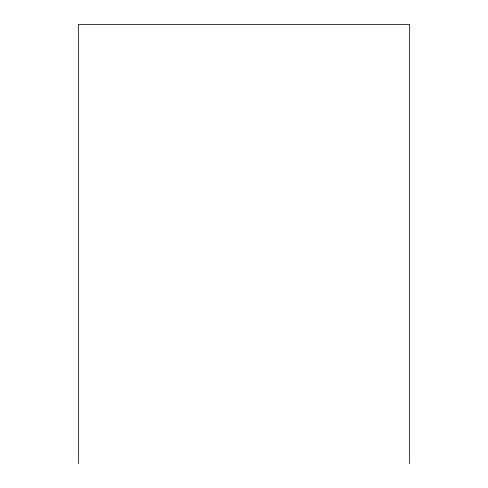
<?xml version="1.0" encoding="UTF-8"?>
<svg xmlns="http://www.w3.org/2000/svg" width="488" height="488" viewBox="0 0 488 488"><rect width="100%" height="100%" fill="white"/><g stroke="black" fill="none" stroke-linecap="round" stroke-linejoin="round"><path stroke-width="0.73" d="M409.639 463.6L409.639 24.4L78.361 24.4L78.361 463.6"/></g></svg>
